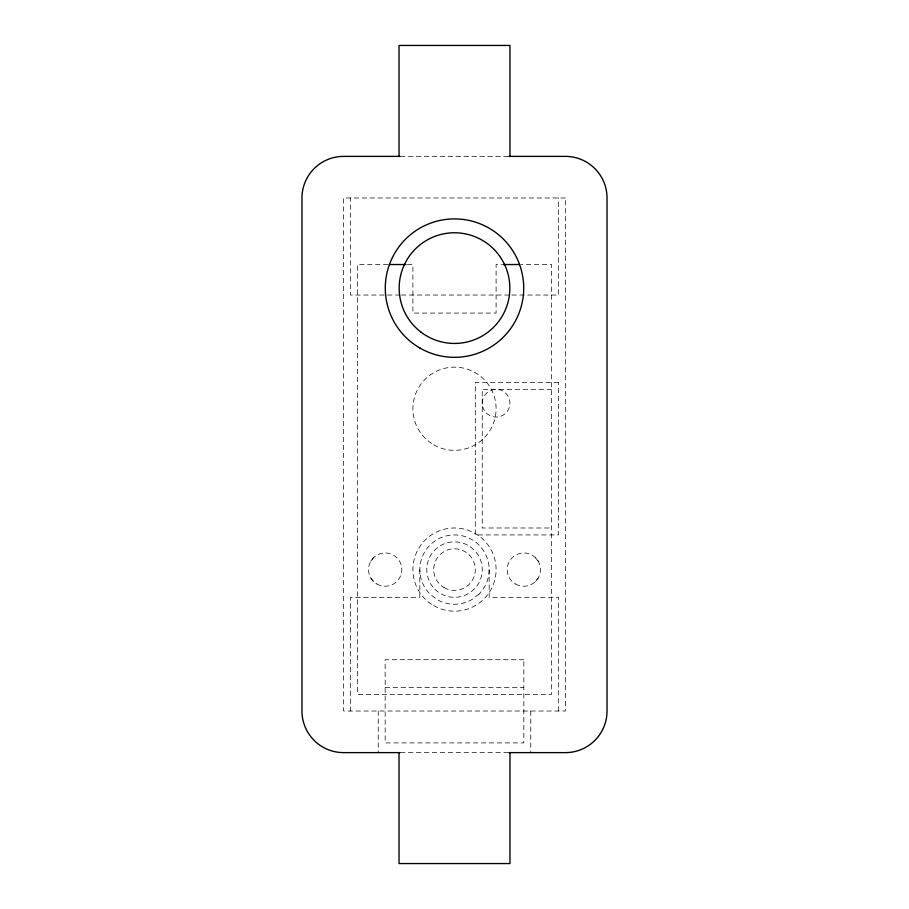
<?xml version="1.0" encoding="UTF-8"?>
<svg xmlns="http://www.w3.org/2000/svg" width="909" height="909" viewBox="0 0 909 909"><rect width="100%" height="100%" fill="white"/><g stroke="black" fill="none" stroke-linecap="round" stroke-linejoin="round"><path stroke-width="0.68" stroke-dasharray="4.54 3.41" d="M370.758 561.273L373.406 557.819M535.594 581.351L538.242 577.908M400.437 156.382L508.563 156.382M387.938 264.53L357.442 264.53L357.442 694.385L551.558 694.385L551.558 264.53L521.062 264.53M407.357 264.53L412.902 264.53L412.902 313.071L496.098 313.071L496.098 264.53L501.643 264.53M400.028 295.039L350.499 295.039L350.499 197.98M401.437 295.039L510.392 295.039M511.801 295.039L558.501 295.039L558.501 197.98M551.558 389.325L482.236 389.325L482.236 527.993L551.558 527.993M385.166 687.454L523.834 687.454M400.437 752.618L508.563 752.618M535.594 557.819L538.242 561.273M370.758 577.908L373.406 581.351M558.501 711.02L558.501 597.315L489.167 597.315L489.167 569.591M530.765 711.02L530.765 752.618M419.833 569.591L419.833 597.315L350.499 597.315L350.499 711.02M378.235 711.02L378.235 752.618M479.009 594.1L471.828 599.61A34.667 34.667 0 0 1 437.172 599.61L429.991 594.1A34.667 34.667 0 0 1 429.991 545.082A34.667 34.667 0 0 1 479.009 545.082A34.667 34.667 0 0 1 479.009 594.1M565.432 197.98L343.568 197.98L343.568 711.02L565.432 711.02L565.432 197.98M558.501 382.394L475.305 382.394L475.305 534.924L558.501 534.924L558.501 382.394M523.834 659.718L385.166 659.718L385.166 742.914L523.834 742.914L523.834 659.718M515.505 583.998A16.635 16.635 0 0 0 540.469 569.591A16.635 16.635 0 0 0 515.505 555.183A16.635 16.635 0 0 0 515.505 583.998M376.849 583.998A16.635 16.635 0 0 0 401.812 569.591A16.635 16.635 0 0 0 376.849 555.183A16.635 16.635 0 0 0 376.849 583.998M433.695 605.61A41.598 41.598 0 0 0 496.098 569.591A41.598 41.598 0 0 0 433.695 533.56A41.598 41.598 0 0 0 433.695 605.61M433.695 444.762A41.598 41.598 0 0 0 496.098 408.743A41.598 41.598 0 0 0 433.695 372.713A41.598 41.598 0 0 0 433.695 444.762M444.103 587.6A20.805 20.805 0 0 0 475.305 569.591A20.805 20.805 0 0 0 444.103 551.581A20.805 20.805 0 0 0 444.103 587.6M486.292 413.004A13.862 13.862 0 0 0 509.494 406.789A13.862 13.862 0 0 0 492.508 389.802A13.862 13.862 0 0 0 486.292 413.004M434.888 589.202A27.736 27.736 0 0 0 481.293 576.772A27.736 27.736 0 0 0 447.319 542.798A27.736 27.736 0 0 0 434.888 589.202"/><path stroke-width="1.36" d="M400.096 156.382L343.568 156.382A41.598 41.598 0 0 0 301.97 197.98L301.97 711.02A41.598 41.598 0 0 0 343.568 752.618L400.096 752.618M508.904 156.382L565.432 156.382A41.598 41.598 0 0 1 607.03 197.98L607.03 711.02A41.598 41.598 0 0 1 565.432 752.618L508.904 752.618M389.325 264.53L405.971 264.53M503.029 264.53L519.675 264.53M509.96 156.382L509.96 45.45L399.04 45.45L399.04 156.382M509.96 752.618L509.96 863.55L399.04 863.55L399.04 752.618M419.89 348.045A69.209 69.209 0 0 0 523.709 288.108A69.209 69.209 0 0 0 419.89 228.17A69.209 69.209 0 0 0 419.89 348.045M420.765 331.978A55.347 55.347 0 0 0 509.358 295.391A55.347 55.347 0 0 0 433.377 236.954A55.347 55.347 0 0 0 420.765 331.978"/></g></svg>
